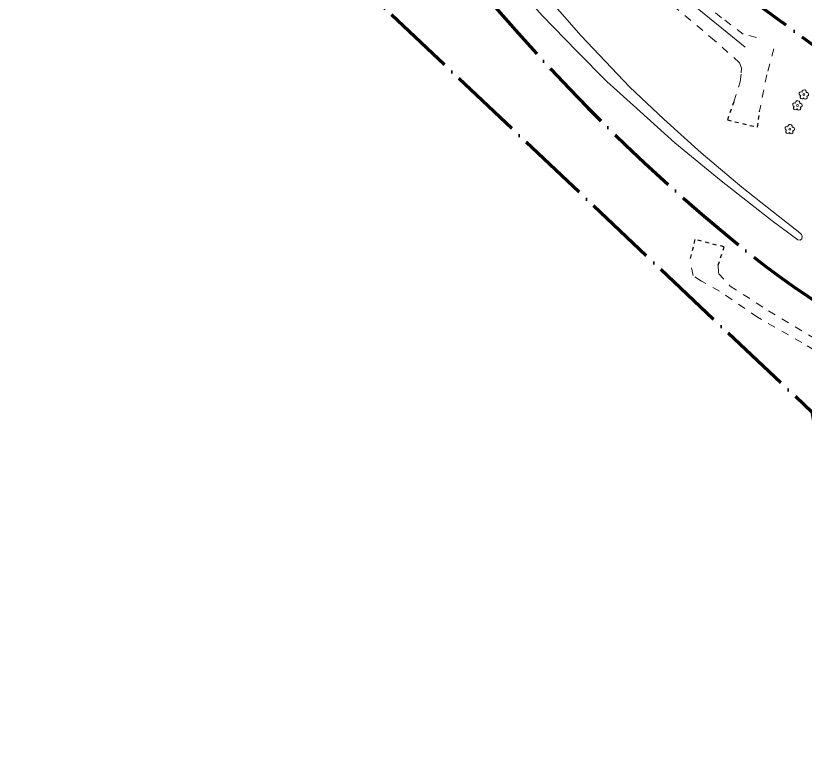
# Model space of a CAD drawing. Header units: metres. Extents: x 153803 to 154505, y 6403132 to 6403840.
# Drawn here: x 153894.4 to 154057.1, y 6403131.6 to 6403285 of the extents above; entities that cross this region are included whole.
import ezdxf

# ---------------------------------------------------------------- set-up
doc = ezdxf.new("R2010")
doc.units = ezdxf.units.M
for name, pattern in [('Användninggräns', [19.1, 15, -2, 0.1, -2]), ('Underjord-Strand', [1.6, 0.8, -0.8]), ('Vägkant-kantremsa', [3.2, 1.6, -1.6])]:
    doc.linetypes.add(name, pattern=pattern)
for name, color, linetype, lineweight in [('DP_ANVÄNDNING_GRÄNS', 143, 'Användninggräns', 70), ('PRI_MARKSLAG_LÖVTRÄD', 100, 'Continuous', 18), ('PRI_VÄG_BROFÄSTE', 51, 'Underjord-Strand', 25), ('PRI_VÄG_KANTSTÖD', 34, 'Continuous', 18), ('PRI_VÄG_REFUG', 34, 'Continuous', 18), ('PRI_VÄG_VÄGKANT', 34, 'Vägkant-kantremsa', 18)]:
    doc.layers.add(name, color=color, linetype=linetype, lineweight=lineweight)

# ---------------------------------------------------------------- blocks, each defined once
blk = doc.blocks.new('PRI_M_LÖVTRÄD')
blk.add_circle((0, 0), 0.2)
for centre, radius, start, end in [((-0.601762, 0.206006), 0.384732, 57.341651, 261.23001), ((0.047722, 0.56156), 0.443002, 345.022908, 184.096476), ((0.585988, 0.07036), 0.392534, 269.444378, 106.321877), ((-0.395828, -0.476108), 0.401424, 131.233971, 330.911027), ((0.306072, -0.564084), 0.367104, 196.976003, 41.224955)]:
    blk.add_arc(centre, radius, start, end)

msp = doc.modelspace()

# ---------------------------------------------------------------- linework, layer by layer
at = {"layer": 'DP_ANVÄNDNING_GRÄNS', "flags": 128}
for points in [[(154234.94, 6403158.31), (154210.63, 6403157.29), (154070.34, 6403131.62), (154058.59, 6403203.08), (153894.35, 6403358.47), (153921.38, 6403378.84)], [(154046.3, 6403288.01), (154052.25, 6403283.69)], [(154129.95, 6403226.21), (154052.25, 6403283.69)]]:
    msp.add_lwpolyline(points, dxfattribs=at)
for points in [[(153939.61, 6403368.01, 0.111575), (154048.97, 6403233.21)], [(154048.97, 6403233.21, 0.178796), (154261.61, 6403172.27)]]:
    msp.add_lwpolyline(points, format="xyb", dxfattribs=at)
at = {"layer": 'PRI_VÄG_BROFÄSTE'}
for points in [[(154042.4, 6403267.2, 81.04), (154041.06, 6403263.48, 84.12), (154047.29, 6403261.98, 84.24), (154047.72, 6403265.26, 81.16)], [(154039.18, 6403233.54, 82.24), (154040.4, 6403237.28, 84.95), (154034.35, 6403238.8, 84.78), (154033.31, 6403234.43, 82.17)]]:
    msp.add_polyline3d(points, dxfattribs=at)
at = {"layer": 'PRI_VÄG_KANTSTÖD'}
msp.add_polyline3d([(154025.58, 6403300.39, 83.84), (154024.1, 6403298.14, 83.65), (154023.99, 6403297.2, 83.62), (154024.17, 6403296.09, 83.54), (154024.76, 6403295.31, 83.41), (154031.55, 6403289.31, 82.48), (154041.04, 6403281.49, 81.34), (154044.76, 6403278.46, 80.9)], dxfattribs=at)
at = {"layer": 'PRI_VÄG_REFUG'}
for points in [[(154023.08, 6403265.18, 86.52), (154016.22, 6403271.37, 87.04), (154010.02, 6403277.65, 87.58), (154002.91, 6403285, 88.34), (153994.02, 6403295.04, 89.2), (153983.32, 6403308.13, 90.4), (153974.52, 6403320.72, 91.27), (153967.69, 6403331.3, 92.14), (153962.69, 6403340.45, 92.88), (153962.46, 6403341.09, 92.88), (153962.47, 6403341.49, 92.87), (153962.74, 6403341.74, 92.87), (153963.13, 6403341.9, 92.87), (153963.8, 6403341.83, 92.87), (153964.29, 6403341.29, 92.87), (153971.26, 6403330.97, 92.05), (153980.57, 6403318.18, 90.87), (153992.91, 6403302.12, 89.55), (154000.7, 6403292.61, 88.78), (154010.89, 6403280.79, 87.71), (154020.89, 6403270.3, 86.75), (154027.96, 6403263.65, 86.1)], [(154027.96, 6403263.65, 86.1), (154035.64, 6403256.71, 85.57), (154044.04, 6403249.58, 85.09), (154051.85, 6403243.41, 84.74), (154055.67, 6403240.47, 84.62), (154056.33, 6403239.86, 84.63), (154056.51, 6403239.43, 84.63), (154056.41, 6403238.93, 84.63), (154056.04, 6403238.68, 84.63), (154055.56, 6403238.71, 84.63), (154050.31, 6403242.66, 84.75), (154039.81, 6403250.93, 85.29), (154030.2, 6403258.78, 85.86), (154023.08, 6403265.18, 86.52)]]:
    msp.add_polyline3d(points, dxfattribs=at)
at = {"layer": 'PRI_VÄG_VÄGKANT'}
for points in [[(154042.4, 6403267.2, 81.04), (154043.67, 6403271.34, 80.93), (154043.91, 6403273.18, 80.89), (154043.96, 6403274.19, 80.84), (154043.56, 6403275.27, 80.89), (154038.43, 6403279.87, 81.73), (154029.69, 6403287.21, 82.78), (154020.43, 6403295.35, 83.63), (154011.05, 6403303.87, 84.78), (154004.29, 6403310.34, 85.53), (153994.78, 6403321.02, 86.92), (153985.98, 6403331.5, 88.31), (153977.19, 6403342.71, 89.73), (153967.25, 6403356, 91.44), (153957.9, 6403369.12, 93.11), (153946.95, 6403384.17, 94.76), (153934.3, 6403401.17, 96.81), (153921.53, 6403417.88, 98.47), (153910.38, 6403432.05, 99.94), (153900.9, 6403444.12, 101.05), (153898.89, 6403446.01, 100.99), (153896.56, 6403447.53, 101.21)], [(154047.06, 6403280.51, 80.79), (154044.34, 6403281.15, 81.17), (154039.86, 6403284.55, 81.82), (154030.17, 6403292.84, 82.92), (154026.85, 6403295.84, 83.45), (154026.29, 6403297.13, 83.48), (154026.45, 6403298, 83.6), (154026.78, 6403298.59, 83.68), (154027.84, 6403299.47, 83.99)], [(154050.64, 6403278.16, 80.8), (154049.18, 6403272.81, 80.7), (154047.72, 6403265.26, 81.16)], [(154072.42, 6403205.49, 82.63), (154070.07, 6403208.52, 82.73), (154064.29, 6403212.64, 82.96), (154056.44, 6403217.56, 82.7), (154047.3, 6403222.77, 82.38), (154039.44, 6403228.17, 82.51), (154035.7, 6403230.23, 82.12), (154033.99, 6403231.39, 81.88), (154033.31, 6403234.43, 82.17)], [(154039.18, 6403233.54, 82.24), (154039.26, 6403231.81, 82.26), (154041.63, 6403229.21, 82.35), (154049.55, 6403224.12, 82.63), (154058.13, 6403218.95, 82.61), (154063.92, 6403215.55, 82.74), (154070.63, 6403211.64, 82.91), (154073.69, 6403209.26, 82.75), (154075.86, 6403205.06, 82.38)]]:
    msp.add_polyline3d(points, dxfattribs=at)

# ---------------------------------------------------------------- block references
at = {"layer": 'PRI_MARKSLAG_LÖVTRÄD'}
for p in [(154056.85, 6403268.69, 82.56), (154055.51, 6403266.43, 82.64), (154053.93, 6403261.55, 83.27)]:
    msp.add_blockref('PRI_M_LÖVTRÄD', p, dxfattribs=at)

doc.saveas('drawing.dxf')
